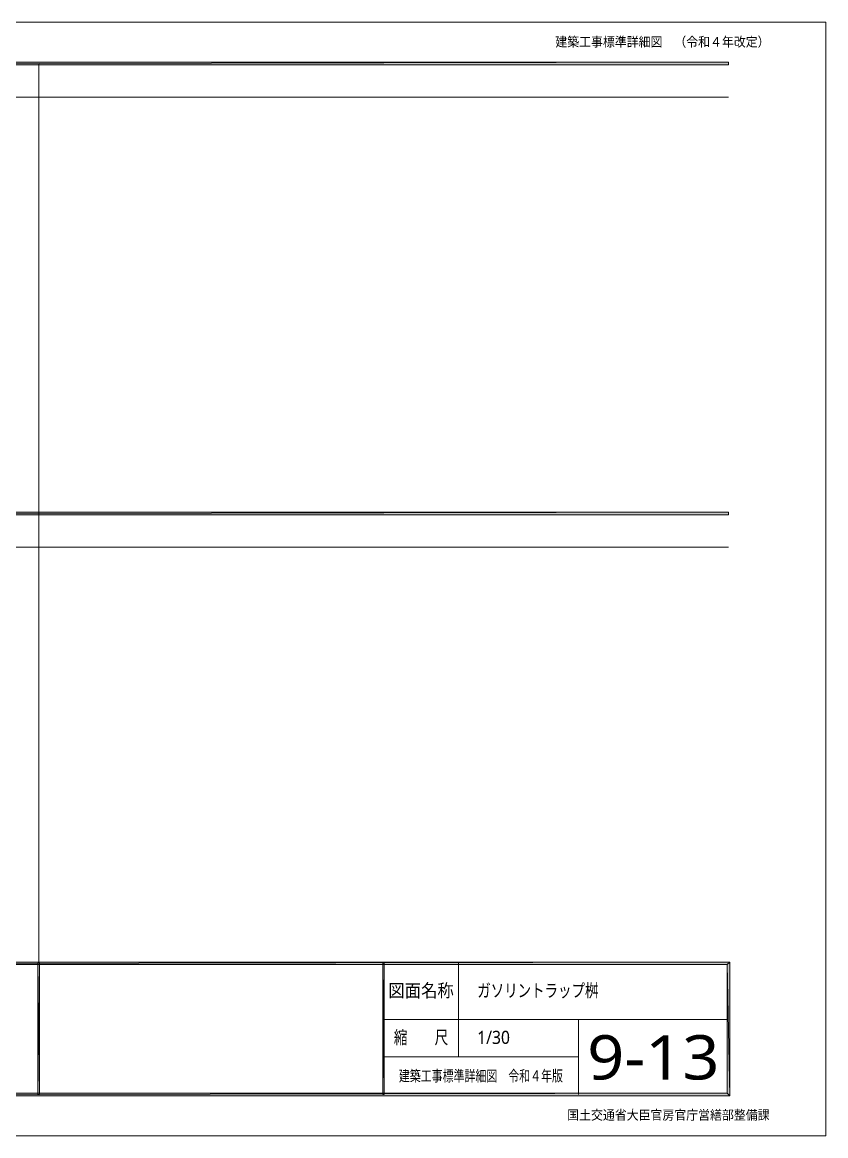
# Model space of a CAD drawing. Header units: millimetres. Extents: x 0 to 420, y 0 to 297.
# Drawn here: x 205.8 to 420.2, y 0 to 297 of the extents above; entities that cross this region are included whole.
import ezdxf
from ezdxf.enums import TextEntityAlignment as Align

# ---------------------------------------------------------------- set-up
doc = ezdxf.new("R2010")
doc.units = ezdxf.units.MM
doc.styles.add('kst32b', font='NotoSansJP-Variable.ttf')

msp = doc.modelspace()

# ---------------------------------------------------------------- hatches: boundary and pattern name
h = msp.add_hatch(color=7)
h.paths.add_polyline_path([(394.17, 285.62), (394.17, 286.32), (26.18, 285.62), (394.17, 285.62)])
h.paths.add_polyline_path([(394.17, 286.32), (26.18, 285.62), (26.18, 286.32), (394.17, 286.32)])
h = msp.add_hatch(color=7)
h.paths.add_polyline_path([(394.17, 165.63), (394.17, 166.33), (26.18, 165.63), (394.17, 165.63)])
h.paths.add_polyline_path([(394.17, 166.33), (26.18, 165.63), (26.18, 166.33), (394.17, 166.33)])
h = msp.add_hatch(color=7)
h.paths.add_polyline_path([(393.83, 11.35), (394.53, 10.65), (393.83, 45.64), (393.83, 11.35)])
h.paths.add_polyline_path([(394.53, 10.65), (393.83, 45.64), (394.53, 46.33), (394.53, 10.65)])
h.paths.add_polyline_path([(393.83, 45.64), (394.53, 46.33), (26.52, 45.64), (393.83, 45.64)])
h.paths.add_polyline_path([(394.53, 46.33), (26.52, 45.64), (25.82, 46.33), (394.53, 46.33)])
h.paths.add_polyline_path([(26.52, 45.64), (25.82, 46.33), (26.52, 11.35), (26.52, 45.64)])
h.paths.add_polyline_path([(25.82, 46.33), (26.52, 11.35), (25.82, 10.65), (25.82, 46.33)])
h.paths.add_polyline_path([(26.52, 11.35), (25.82, 10.65), (393.83, 11.35), (26.52, 11.35)])
h.paths.add_polyline_path([(25.82, 10.65), (393.83, 11.35), (394.53, 10.65), (25.82, 10.65)])
h = msp.add_hatch(color=7)
h.paths.add_polyline_path([(210.38, 46), (209.97, 46), (210.38, 10.99), (210.38, 46)])
h.paths.add_polyline_path([(209.97, 46), (210.38, 10.99), (209.97, 10.99), (209.97, 46)])
h = msp.add_hatch(color=7)
h.paths.add_polyline_path([(302.37, 46), (301.96, 46), (302.37, 10.99), (302.37, 46)])
h.paths.add_polyline_path([(301.96, 46), (302.37, 10.99), (301.96, 10.99), (301.96, 46)])

# ---------------------------------------------------------------- linework, layer by layer
at = {"lineweight": 13}
msp.add_lwpolyline([(0.19, 0), (0.19, 296.97), (420.16, 296.97), (420.16, 0)], close=True, dxfattribs=at)
at = {"lineweight": 0}
for points in [[(394.17, 285.62), (394.17, 286.32), (26.18, 285.62)], [(394.17, 286.32), (26.18, 285.62), (26.18, 286.32)], [(394.17, 165.63), (394.17, 166.33), (26.18, 165.63)], [(394.17, 166.33), (26.18, 165.63), (26.18, 166.33)], [(394.53, 46.33), (26.52, 45.64), (25.82, 46.33)], [(393.83, 45.64), (394.53, 46.33), (26.52, 45.64)], [(210.38, 46), (209.97, 46), (210.38, 10.99)], [(209.97, 46), (210.38, 10.99), (209.97, 10.99)], [(302.37, 46), (301.96, 46), (302.37, 10.99)], [(301.96, 46), (302.37, 10.99), (301.96, 10.99)], [(394.53, 10.65), (393.83, 45.64), (394.53, 46.33)], [(393.83, 11.35), (394.53, 10.65), (393.83, 45.64)], [(26.52, 11.35), (25.82, 10.65), (393.83, 11.35)], [(25.82, 10.65), (393.83, 11.35), (394.53, 10.65)]]:
    msp.add_lwpolyline(points, close=True, dxfattribs=at)
at = {"lineweight": 13}
for points in [[(210.16, 46), (210.16, 285.98)], [(394.17, 276.99), (26.18, 276.99)], [(394.17, 156.99), (26.18, 156.99)], [(322.18, 46), (322.18, 21)], [(302.18, 30.99), (394.17, 30.99)], [(354.16, 30.99), (354.16, 10.99)], [(302.18, 21), (354.16, 21)]]:
    msp.add_lwpolyline(points, dxfattribs=at)

# ---------------------------------------------------------------- texts
at = {"style": 'kst32b'}
for s, height, p, p2 in [('建築工事標準詳細図\u3000（令和４年改定）', 2.54, (348.01, 290.49), (405.16, 290.49)), ('図面名称', 3.491, (303.45, 36.98), (320.9, 36.98)), ('ガソリントラップ桝', 3.491, (327.17, 36.98), (359.51, 36.98)), ('縮\u3000\u3000尺', 3.491, (304.91, 24.49), (319.43, 24.49)), ('1/30', 3.491, (327.17, 24.49), (335.9, 24.49)), ('9-13', 11.831, (356.51, 14.99), (391.8, 14.99)), ('建築工事標準詳細図\u3000令和４年版', 2.919, (306.26, 14.5), (350.04, 14.5)), ('国土交通省大臣官房官庁営繕部整備課', 2.54, (351.18, 4.27), (405.16, 4.27))]:
    msp.add_text(s, height=height, dxfattribs=at).set_placement(p, p2, align=Align.FIT)

doc.saveas('drawing.dxf')
